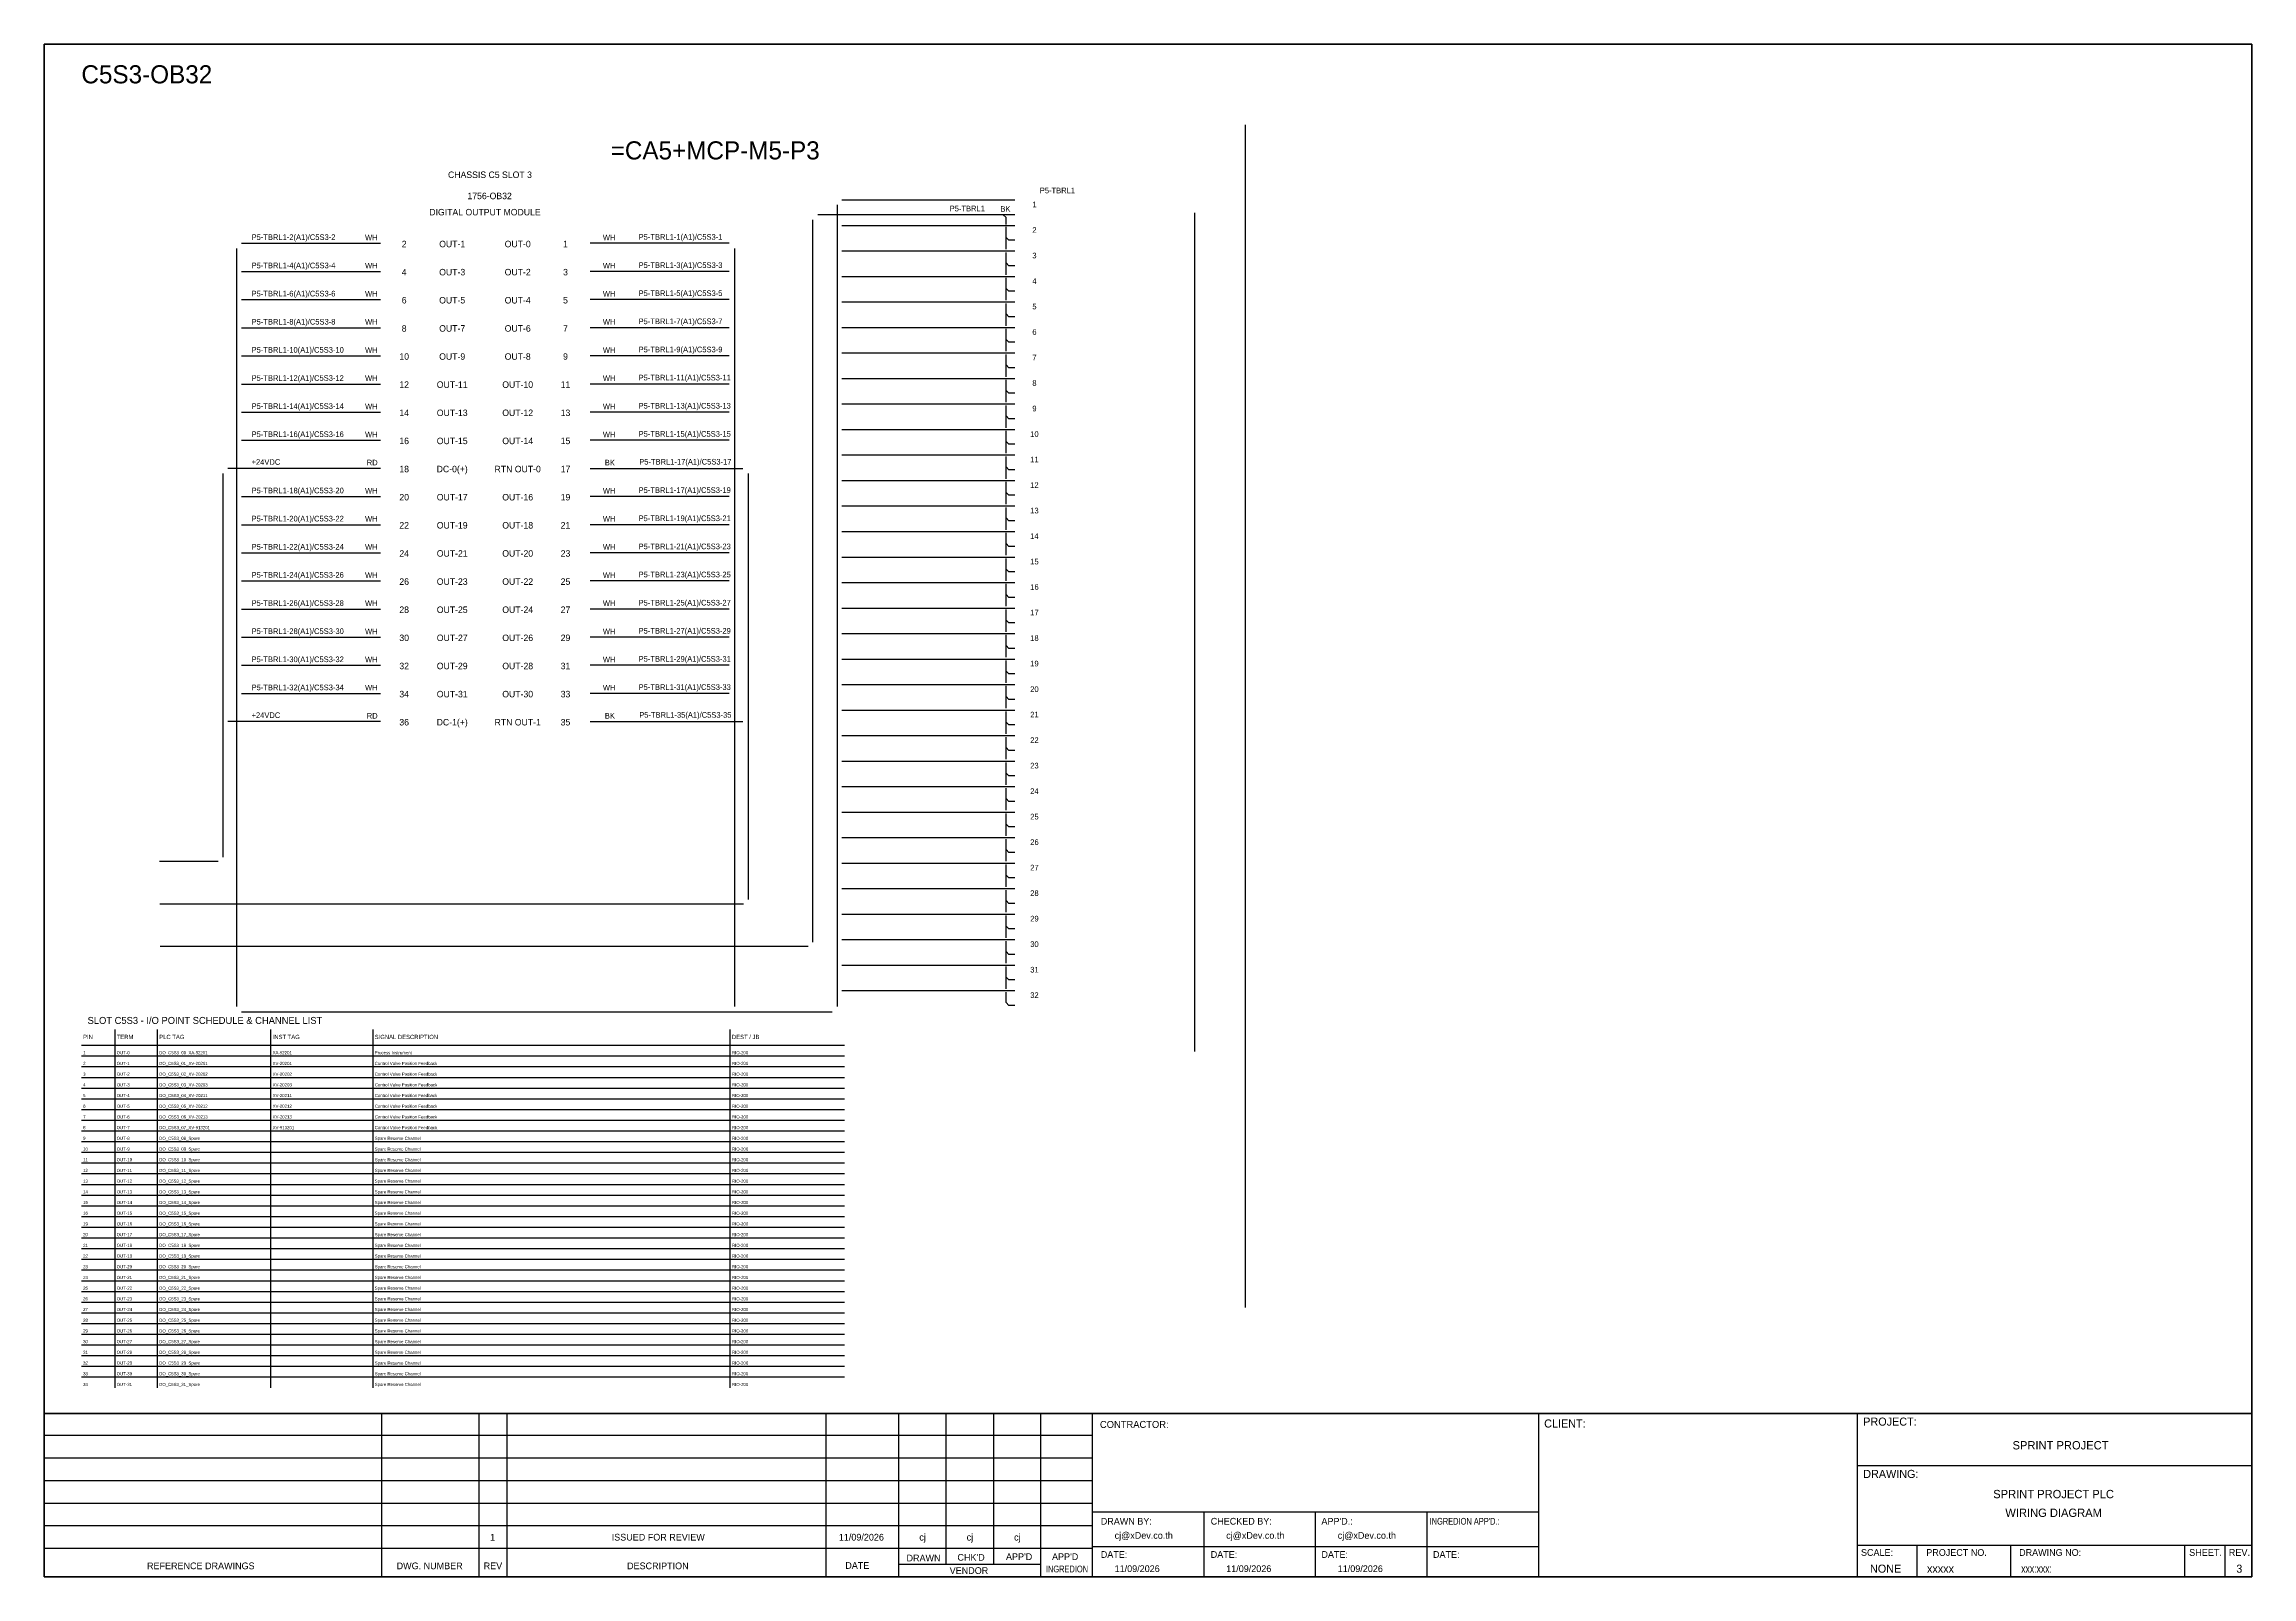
# Model space of a CAD drawing. Header units: metres. Extents: x 0 to 20667, y -39055 to 2704.
# Drawn here: x 0 to 3893, y -36051 to -33346 of the extents above; entities that cross this region are included whole.
import ezdxf
from ezdxf.enums import TextEntityAlignment as Align

# ---------------------------------------------------------------- set-up
doc = ezdxf.new("R2010")
doc.units = ezdxf.units.M

msp = doc.modelspace()

# ---------------------------------------------------------------- linework, layer by layer
for p, q in [((1691.3, -33647.4), (1696.3, -33652.4)), ((1696.3, -33664.8), (1696.3, -33652.4)), ((1696.3, -33708.1), (1696.3, -33668.8)), ((1701.3, -33692.4), (1696.3, -33687.4)), ((1696.3, -33753.1), (1696.3, -33713.8)), ((1711.7, -33692.4), (1701.3, -33692.4)), ((1701.3, -33737.4), (1696.3, -33732.4)), ((1711.7, -33737.4), (1701.3, -33737.4)), ((1696.3, -33798.1), (1696.3, -33758.8)), ((1701.3, -33782.4), (1696.3, -33777.4)), ((1711.7, -33782.4), (1701.3, -33782.4)), ((1696.3, -33843.1), (1696.3, -33803.8)), ((1701.3, -33827.4), (1696.3, -33822.4)), ((1711.7, -33827.4), (1701.3, -33827.4)), ((1696.3, -33888.1), (1696.3, -33848.8)), ((1701.3, -33872.4), (1696.3, -33867.4)), ((1696.3, -33933.1), (1696.3, -33893.8)), ((1711.7, -33872.4), (1701.3, -33872.4)), ((1701.3, -33917.4), (1696.3, -33912.4)), ((1696.3, -33978.1), (1696.3, -33938.8)), ((1711.7, -33917.4), (1701.3, -33917.4)), ((1701.3, -33962.4), (1696.3, -33957.4)), ((1696.3, -34023.1), (1696.3, -33983.8)), ((1711.7, -33962.4), (1701.3, -33962.4)), ((1701.3, -34007.4), (1696.3, -34002.4)), ((1711.7, -34007.4), (1701.3, -34007.4)), ((1696.3, -34068.1), (1696.3, -34028.8)), ((1701.3, -34052.4), (1696.3, -34047.4)), ((1711.7, -34052.4), (1701.3, -34052.4)), ((1696.3, -34113.1), (1696.3, -34073.8)), ((1701.3, -34097.4), (1696.3, -34092.4)), ((1711.7, -34097.4), (1701.3, -34097.4)), ((1696.3, -34158.1), (1696.3, -34118.8)), ((1701.3, -34142.4), (1696.3, -34137.4)), ((1711.7, -34142.4), (1701.3, -34142.4)), ((1696.3, -34203.1), (1696.3, -34163.8)), ((1701.3, -34187.4), (1696.3, -34182.4)), ((1696.3, -34248.1), (1696.3, -34208.8)), ((1711.7, -34187.4), (1701.3, -34187.4)), ((1701.3, -34232.4), (1696.3, -34227.4)), ((1696.3, -34293.1), (1696.3, -34253.8)), ((1711.7, -34232.4), (1701.3, -34232.4)), ((1701.3, -34277.4), (1696.3, -34272.4)), ((1696.3, -34338.1), (1696.3, -34298.8)), ((1711.7, -34277.4), (1701.3, -34277.4)), ((1701.3, -34322.4), (1696.3, -34317.4)), ((1711.7, -34322.4), (1701.3, -34322.4)), ((1696.3, -34383.1), (1696.3, -34343.8)), ((1701.3, -34367.4), (1696.3, -34362.4)), ((1711.7, -34367.4), (1701.3, -34367.4)), ((1696.3, -34428.1), (1696.3, -34388.8)), ((1701.3, -34412.4), (1696.3, -34407.4)), ((1711.7, -34412.4), (1701.3, -34412.4)), ((1696.3, -34473.1), (1696.3, -34433.8)), ((1701.3, -34457.4), (1696.3, -34452.4)), ((1696.3, -34518.1), (1696.3, -34478.8)), ((1711.7, -34457.4), (1701.3, -34457.4)), ((1701.3, -34502.4), (1696.3, -34497.4)), ((1696.3, -34563.1), (1696.3, -34523.8)), ((1711.7, -34502.4), (1701.3, -34502.4)), ((1701.3, -34547.4), (1696.3, -34542.4)), ((1696.3, -34608.1), (1696.3, -34568.8)), ((1711.7, -34547.4), (1701.3, -34547.4)), ((1701.3, -34592.4), (1696.3, -34587.4)), ((1711.7, -34592.4), (1701.3, -34592.4)), ((1696.3, -34653.1), (1696.3, -34613.8)), ((1701.3, -34637.4), (1696.3, -34632.4)), ((1711.7, -34637.4), (1701.3, -34637.4)), ((1696.3, -34698.1), (1696.3, -34658.8)), ((1701.3, -34682.4), (1696.3, -34677.4)), ((1711.7, -34682.4), (1701.3, -34682.4)), ((1696.3, -34743.1), (1696.3, -34703.8)), ((1701.3, -34727.4), (1696.3, -34722.4)), ((1711.7, -34727.4), (1701.3, -34727.4)), ((1696.3, -34788.1), (1696.3, -34748.8)), ((1701.3, -34772.4), (1696.3, -34767.4)), ((1696.3, -34833.1), (1696.3, -34793.8)), ((1711.7, -34772.4), (1701.3, -34772.4)), ((1701.3, -34817.4), (1696.3, -34812.4)), ((1696.3, -34878.1), (1696.3, -34838.8)), ((1711.7, -34817.4), (1701.3, -34817.4)), ((1701.3, -34862.4), (1696.3, -34857.4)), ((1696.3, -34923.1), (1696.3, -34883.8)), ((1711.7, -34862.4), (1701.3, -34862.4)), ((1701.3, -34907.4), (1696.3, -34902.4)), ((1711.7, -34907.4), (1701.3, -34907.4)), ((1696.3, -34968.1), (1696.3, -34928.8)), ((1701.3, -34952.4), (1696.3, -34947.4)), ((1711.7, -34952.4), (1701.3, -34952.4)), ((1696.3, -35013.1), (1696.3, -34973.8)), ((1701.3, -34997.4), (1696.3, -34992.4)), ((1711.7, -34997.4), (1701.3, -34997.4)), ((1696.3, -35037.4), (1696.3, -35018.8)), ((1701.3, -35042.4), (1696.3, -35037.4)), ((1711.7, -35042.4), (1701.3, -35042.4))]:
    msp.add_line(p, q)
at = {"color": 1, "ltscale": 25.4}
for p, q in [((314.9, -34104), (314.9, -34780.6)), ((593.4, -34094.9), (324, -34094.9))]:
    msp.add_line(p, q, dxfattribs=at)
at = {"color": 7}
for p, q in [((65.7, -35112.7), (1411.5, -35112.7)), ((125, -35716.8), (125, -35084.7)), ((200, -35716.8), (200, -35084.7)), ((400, -35716.8), (400, -35084.7)), ((580, -35716.8), (580, -35084.7)), ((1210, -35716.8), (1210, -35084.7))]:
    msp.add_line(p, q, dxfattribs=at)
at = {"color": 8}
for p, q in [((65.7, -35131.5), (1411.5, -35131.5)), ((65.7, -35150.4), (1411.5, -35150.4)), ((65.7, -35169.3), (1411.5, -35169.3)), ((65.7, -35188.2), (1411.5, -35188.2)), ((65.7, -35207.1), (1411.5, -35207.1)), ((65.7, -35225.9), (1411.5, -35225.9)), ((65.7, -35244.8), (1411.5, -35244.8)), ((65.7, -35263.7), (1411.5, -35263.7)), ((65.7, -35282.6), (1411.5, -35282.6)), ((65.7, -35301.5), (1411.5, -35301.5)), ((65.7, -35320.3), (1411.5, -35320.3)), ((65.7, -35339.2), (1411.5, -35339.2)), ((65.7, -35358.1), (1411.5, -35358.1)), ((65.7, -35377), (1411.5, -35377)), ((65.7, -35395.8), (1411.5, -35395.8)), ((65.7, -35414.7), (1411.5, -35414.7)), ((65.7, -35433.6), (1411.5, -35433.6)), ((65.7, -35452.5), (1411.5, -35452.5)), ((65.7, -35471.4), (1411.5, -35471.4)), ((65.7, -35490.2), (1411.5, -35490.2)), ((65.7, -35509.1), (1411.5, -35509.1)), ((65.7, -35528), (1411.5, -35528)), ((65.7, -35546.9), (1411.5, -35546.9)), ((65.7, -35565.7), (1411.5, -35565.7)), ((65.7, -35584.6), (1411.5, -35584.6)), ((65.7, -35603.5), (1411.5, -35603.5)), ((65.7, -35622.4), (1411.5, -35622.4)), ((65.7, -35641.3), (1411.5, -35641.3)), ((65.7, -35660.1), (1411.5, -35660.1)), ((65.7, -35679), (1411.5, -35679)), ((65.7, -35697.9), (1411.5, -35697.9))]:
    msp.add_line(p, q, dxfattribs=at)
at = {"color": 4}
for p, q in [((3302.3, -35994.5), (3302.3, -36050.6)), ((3467.6, -35994.5), (3467.6, -36050.6))]:
    msp.add_line(p, q, dxfattribs=at)
at = {"color": 4, "ltscale": 0.5}
for p, q in [((3774.7, -35994.5), (3774.7, -36050.6)), ((3774.7, -35994.5), (3774.7, -36050.6)), ((3845.9, -35994.5), (3845.9, -36050.6)), ((3845.9, -35994.5), (3845.9, -36050.6))]:
    msp.add_line(p, q, dxfattribs=at)
at = {"layer": 'GT_1', "color": 4}
for p, q in [((595.4, -36050.6), (595.4, -35762.4)), ((767.3, -36050.6), (767.3, -35762.4)), ((816.4, -36050.6), (816.4, -35762.4)), ((1379.1, -36050.6), (1379.1, -35762.4)), ((1507.4, -36050.6), (1507.4, -35762.4)), ((1591, -36028.8), (1591, -35762.4)), ((1674.5, -36028.7), (1674.5, -35762.4)), ((1757.8, -36050.6), (1757.8, -35762.4)), ((1848.8, -36050.6), (1848.8, -35762.4)), ((2635.8, -36050.6), (2635.8, -35762.4)), ((3198.1, -36050.6), (3198.1, -35762.4)), ((3198.1, -36050.6), (3198.1, -35762.4)), ((3198.1, -36050.6), (3198.1, -35762.4)), ((1848.8, -35801.3), (0, -35801.3)), ((1848.8, -35841.1), (0, -35841.1)), ((1848.8, -35881), (0, -35881)), ((1848.8, -35920.9), (0, -35920.9)), ((1848.8, -35960.8), (0, -35960.8)), ((2635.8, -35936.2), (1848.8, -35936.2)), ((2045.6, -36050.6), (2045.6, -35936.2)), ((2242.3, -36050.6), (2242.3, -35936.2)), ((2439.1, -36050.6), (2439.1, -35936.2)), ((1848.7, -36000.8), (0, -36000.8)), ((2635.8, -35997.7), (1848.8, -35997.7)), ((3198.1, -35994.5), (3893.3, -35994.5)), ((1757.8, -36028.8), (1507.4, -36028.8))]:
    msp.add_line(p, q, dxfattribs=at)
at = {"layer": 'HELPPOINT', "color": 4, "lineweight": 35}
for p, q in [((0, -36050.6), (0, -33346.4)), ((0, -33346.4), (3893.3, -33346.4)), ((0, -36050.6), (0, -33346.4)), ((0, -33346.4), (3893.3, -33346.4)), ((3893.3, -33346.4), (3893.3, -36050.6)), ((3893.3, -33346.4), (3893.3, -36050.6)), ((3893.3, -36050.6), (0, -36050.6)), ((3893.3, -36050.6), (0, -36050.6))]:
    msp.add_line(p, q, dxfattribs=at)
at = {"layer": 'HELPPOINT', "color": 4}
for p, q in [((3198.1, -35854), (3893.3, -35854)), ((3198.1, -35854), (3893.3, -35854)), ((3198.1, -35994.5), (3893.3, -35994.5))]:
    msp.add_line(p, q, dxfattribs=at)
at = {"layer": 'IE-WIRE', "color": 4, "ltscale": 25.4}
for p, q in [((1398.6, -33629.8), (1398.6, -35044.3)), ((1711.7, -33621.8), (1406.6, -33621.8)), ((1711.7, -33666.8), (1406.6, -33666.8)), ((2028.8, -33643.8), (2028.8, -35123.4)), ((339, -33707), (339, -35044.3)), ((348.1, -33697.8), (593.4, -33697.8)), ((1208.1, -33697.8), (962.9, -33697.8)), ((1217.3, -33707), (1217.3, -35044.3)), ((1711.7, -33711.8), (1406.6, -33711.8)), ((348.1, -33747.5), (593.4, -33747.5)), ((1208.1, -33747.5), (962.9, -33747.5)), ((1711.7, -33756.8), (1406.6, -33756.8)), ((348.1, -33797.1), (593.4, -33797.1)), ((1208.1, -33797.1), (962.9, -33797.1)), ((1711.7, -33801.8), (1406.6, -33801.8)), ((348.1, -33846.7), (593.4, -33846.7)), ((1208.1, -33846.7), (962.9, -33846.7)), ((1711.7, -33846.8), (1406.6, -33846.8)), ((348.1, -33896.4), (593.4, -33896.4)), ((1208.1, -33896.4), (962.9, -33896.4)), ((1711.7, -33891.8), (1406.6, -33891.8)), ((348.1, -33946), (593.4, -33946)), ((1208.1, -33946), (962.9, -33946)), ((1711.7, -33936.8), (1406.6, -33936.8)), ((1711.7, -33981.8), (1406.6, -33981.8)), ((348.1, -33995.6), (593.4, -33995.6)), ((1208.1, -33995.6), (962.9, -33995.6)), ((1711.7, -34026.8), (1406.6, -34026.8)), ((348.1, -34045.3), (593.4, -34045.3)), ((1208.1, -34045.3), (962.9, -34045.3)), ((1711.7, -34071.8), (1406.6, -34071.8)), ((1711.7, -34116.8), (1406.6, -34116.8)), ((348.1, -34144.5), (593.4, -34144.5)), ((1208.1, -34144.5), (962.9, -34144.5)), ((1711.7, -34161.8), (1406.6, -34161.8)), ((348.1, -34194.2), (593.4, -34194.2)), ((1208.1, -34194.2), (962.9, -34194.2)), ((1711.7, -34206.8), (1406.6, -34206.8)), ((348.1, -34243.8), (593.4, -34243.8)), ((1208.1, -34243.8), (962.9, -34243.8)), ((1711.7, -34251.8), (1406.6, -34251.8)), ((348.1, -34293.4), (593.4, -34293.4)), ((1208.1, -34293.4), (962.9, -34293.4)), ((1711.7, -34296.8), (1406.6, -34296.8)), ((348.1, -34343), (593.4, -34343)), ((1208.1, -34343), (962.9, -34343)), ((1711.7, -34341.8), (1406.6, -34341.8)), ((348.1, -34392.7), (593.4, -34392.7)), ((1208.1, -34392.7), (962.9, -34392.7)), ((1711.7, -34386.8), (1406.6, -34386.8)), ((348.1, -34442.3), (593.4, -34442.3)), ((1208.1, -34442.3), (962.9, -34442.3)), ((1711.7, -34431.8), (1406.6, -34431.8)), ((348.1, -34491.9), (593.4, -34491.9)), ((1208.1, -34491.9), (962.9, -34491.9)), ((1711.7, -34476.8), (1406.6, -34476.8)), ((1711.7, -34521.8), (1406.6, -34521.8)), ((1711.7, -34566.8), (1406.6, -34566.8)), ((1711.7, -34611.8), (1406.6, -34611.8)), ((1711.7, -34656.8), (1406.6, -34656.8)), ((1711.7, -34701.8), (1406.6, -34701.8)), ((1711.7, -34746.8), (1406.6, -34746.8)), ((1711.7, -34791.8), (1406.6, -34791.8)), ((1711.7, -34836.8), (1406.6, -34836.8)), ((1711.7, -34881.8), (1406.6, -34881.8)), ((1711.7, -34926.8), (1406.6, -34926.8)), ((1711.7, -34971.8), (1406.6, -34971.8)), ((1711.7, -35016.8), (1406.6, -35016.8))]:
    msp.add_line(p, q, dxfattribs=at)
at = {"layer": 'IE-WIRE', "color": 7, "ltscale": 25.4}
for p, q in [((1355.1, -33656.5), (1355.1, -34930.7)), ((962.9, -34094.9), (1232.3, -34094.9)), ((1241.4, -34104), (1241.4, -34855.6)), ((962.9, -34541.6), (1232.3, -34541.6)), ((1233.4, -34863.6), (204.1, -34863.6)), ((1347.1, -34938.7), (204.8, -34938.7))]:
    msp.add_line(p, q, dxfattribs=at)
at = {"layer": 'IE-WIRE', "ltscale": 25.4}
msp.add_line((1711.7, -33647.4), (1364.3, -33647.4), dxfattribs=at)
at = {"layer": 'IE-WIRE', "color": 1, "ltscale": 25.4}
for p, q in [((593.4, -34541.6), (324, -34541.6)), ((306.9, -34788.6), (203.4, -34788.6))]:
    msp.add_line(p, q, dxfattribs=at)
at = {"layer": 'IE-WIRE', "color": 4}
msp.add_line((348.1, -35053.4), (1389.4, -35053.4), dxfattribs=at)
at = {"layer": 'MEMBER', "color": 4, "lineweight": 35}
msp.add_line((0, -35762.4), (3893.3, -35762.4), dxfattribs=at)
msp.add_line((0, -35762.4), (3893.3, -35762.4), dxfattribs=at)
at = {"layer": 'MEMBER', "color": 4}
for p, q in [((3198.1, -35854), (3893.3, -35854)), ((3198.1, -35854), (3893.3, -35854)), ((3198.1, -35994.5), (3893.3, -35994.5)), ((3198.1, -35994.5), (3893.3, -35994.5))]:
    msp.add_line(p, q, dxfattribs=at)
at = {"layer": 'x01001-FrameArea'}
msp.add_line((2118.2, -33489), (2118.2, -35575.5), dxfattribs=at)

# ---------------------------------------------------------------- texts
at = {"color": 2}
msp.add_text('C5S3-OB32', height=32, dxfattribs=at).set_placement((65.7, -33415.6))
for s, height, p in [('=CA5+MCP-M5-P3', 32, (1183.4, -33533.8)), ('CHASSIS C5 SLOT 3', 11.441, (786.2, -33576.8)), ('DIGITAL OUTPUT MODULE', 11.441, (777.4, -33642.8)), ('1756-OB32', 11.44, (785.6, -33614.2)), ('2', 11.4, (634.9, -33699)), ('OUT-1', 11.44, (719.6, -33699)), ('OUT-0', 11.44, (835.1, -33699)), ('1', 11.4, (919.4, -33699)), ('4', 11.4, (634.9, -33748.6)), ('OUT-3', 11.44, (719.6, -33748.6)), ('OUT-2', 11.44, (835.1, -33748.6)), ('3', 11.4, (919.4, -33748.6)), ('6', 11.4, (634.9, -33798.2)), ('OUT-5', 11.44, (719.6, -33798.2)), ('OUT-4', 11.44, (835.1, -33798.2)), ('5', 11.4, (919.4, -33798.2)), ('8', 11.4, (634.9, -33847.9)), ('OUT-7', 11.44, (719.6, -33847.9)), ('OUT-6', 11.44, (835.1, -33847.9)), ('7', 11.4, (919.4, -33847.9)), ('10', 11.44, (634.9, -33897.5)), ('OUT-9', 11.44, (719.6, -33897.5)), ('OUT-8', 11.44, (835.1, -33897.5)), ('9', 11.4, (919.4, -33897.5)), ('12', 11.44, (634.9, -33947.1)), ('OUT-11', 11.44, (719.6, -33947.1)), ('OUT-10', 11.44, (835.1, -33947.1)), ('11', 11.44, (919.4, -33947.1)), ('14', 11.44, (634.9, -33996.8)), ('OUT-13', 11.44, (719.6, -33996.8)), ('OUT-12', 11.44, (835.1, -33996.8)), ('13', 11.44, (919.4, -33996.8)), ('16', 11.44, (634.9, -34046.4)), ('OUT-15', 11.44, (719.6, -34046.4)), ('OUT-14', 11.44, (835.1, -34046.4)), ('15', 11.44, (919.4, -34046.4)), ('18', 11.44, (634.9, -34096)), ('DC-0(+)', 11.44, (719.6, -34096)), ('RTN OUT-0', 11.44, (835.1, -34096)), ('17', 11.44, (919.4, -34096)), ('20', 11.44, (634.9, -34145.7)), ('OUT-17', 11.44, (719.6, -34145.7)), ('OUT-16', 11.44, (835.1, -34145.7)), ('19', 11.44, (919.4, -34145.7)), ('22', 11.44, (634.9, -34195.3)), ('OUT-19', 11.44, (719.6, -34195.3)), ('OUT-18', 11.44, (835.1, -34195.3)), ('21', 11.44, (919.4, -34195.3)), ('24', 11.44, (634.9, -34244.9)), ('OUT-21', 11.44, (719.6, -34244.9)), ('OUT-20', 11.44, (835.1, -34244.9)), ('23', 11.44, (919.4, -34244.9)), ('26', 11.44, (634.9, -34294.6)), ('OUT-23', 11.44, (719.6, -34294.6)), ('OUT-22', 11.44, (835.1, -34294.6)), ('25', 11.44, (919.4, -34294.6)), ('28', 11.44, (634.9, -34344.2)), ('OUT-25', 11.44, (719.6, -34344.2)), ('OUT-24', 11.44, (835.1, -34344.2)), ('27', 11.44, (919.4, -34344.2)), ('30', 11.44, (634.9, -34393.8)), ('OUT-27', 11.44, (719.6, -34393.8)), ('OUT-26', 11.44, (835.1, -34393.8)), ('29', 11.44, (919.4, -34393.8)), ('32', 11.44, (634.9, -34443.5)), ('OUT-29', 11.44, (719.6, -34443.5)), ('OUT-28', 11.44, (835.1, -34443.5)), ('31', 11.44, (919.4, -34443.5)), ('34', 11.44, (634.9, -34493.1)), ('OUT-31', 11.44, (719.6, -34493.1)), ('OUT-30', 11.44, (835.1, -34493.1)), ('33', 11.44, (919.4, -34493.1)), ('36', 11.44, (634.9, -34542.7)), ('DC-1(+)', 11.44, (719.6, -34542.7)), ('RTN OUT-1', 11.44, (835.1, -34542.7)), ('35', 11.44, (919.4, -34542.7))]:
    msp.add_text(s, height=height, dxfattribs=at).set_placement(p, align=Align.MIDDLE_CENTER)
for s, p in [('P5-TBRL1', (1659, -33641.4)), ('BK', (1704.1, -33642.1))]:
    msp.add_text(s, height=9.95).set_placement(p, align=Align.RIGHT)
at = {"color": 4}
for s, p in [('1', (1746.4, -33629.3)), ('P5-TBRL1', (1786.9, -33604.5)), ('2', (1746.4, -33674.3)), ('3', (1746.4, -33719.3)), ('4', (1746.4, -33764.3)), ('5', (1746.4, -33809.3)), ('6', (1746.4, -33854.3)), ('7', (1746.4, -33899.3)), ('8', (1746.4, -33944.3)), ('9', (1746.4, -33989.3)), ('10', (1746.4, -34034.3)), ('11', (1746.4, -34079.3)), ('12', (1746.4, -34124.3)), ('13', (1746.4, -34169.3)), ('14', (1746.4, -34214.3)), ('15', (1746.4, -34259.3)), ('16', (1746.4, -34304.3)), ('17', (1746.4, -34349.3)), ('18', (1746.4, -34394.3)), ('19', (1746.4, -34439.3)), ('20', (1746.4, -34484.3)), ('21', (1746.4, -34529.3)), ('22', (1746.4, -34574.3)), ('23', (1746.4, -34619.3)), ('24', (1746.4, -34664.3)), ('25', (1746.4, -34709.3)), ('26', (1746.4, -34754.3)), ('27', (1746.4, -34799.3)), ('28', (1746.4, -34844.3)), ('29', (1746.4, -34889.3)), ('30', (1746.4, -34934.3)), ('31', (1746.4, -34979.3)), ('32', (1746.4, -35024.3))]:
    msp.add_text(s, height=9.95, dxfattribs=at).set_placement(p, align=Align.MIDDLE_CENTER)
for s, height, p in [('P5-TBRL1-2(A1)/C5S3-2', 9.949, (365.8, -33691.9)), ('WH', 9.95, (565.9, -33692.6)), ('WH', 9.95, (985.3, -33692.6)), ('P5-TBRL1-1(A1)/C5S3-1', 9.949, (1048.3, -33691.5)), ('P5-TBRL1-4(A1)/C5S3-4', 9.949, (365.8, -33741.8)), ('WH', 9.95, (565.9, -33742.2)), ('WH', 9.95, (985.3, -33742.2)), ('P5-TBRL1-3(A1)/C5S3-3', 9.949, (1048.3, -33741.2)), ('P5-TBRL1-6(A1)/C5S3-6', 9.949, (365.8, -33791.5)), ('WH', 9.95, (565.9, -33791.8)), ('WH', 9.95, (985.3, -33791.8)), ('P5-TBRL1-5(A1)/C5S3-5', 9.949, (1048.3, -33790.8)), ('P5-TBRL1-8(A1)/C5S3-8', 9.949, (365.8, -33841.1)), ('WH', 9.95, (565.9, -33841.5)), ('WH', 9.95, (985.3, -33841.5)), ('P5-TBRL1-7(A1)/C5S3-7', 9.949, (1048.3, -33840.4)), ('P5-TBRL1-10(A1)/C5S3-10', 9.949, (365.8, -33890.7)), ('WH', 9.95, (565.9, -33891.1)), ('WH', 9.95, (985.3, -33891.1)), ('P5-TBRL1-9(A1)/C5S3-9', 9.949, (1048.3, -33890.1)), ('P5-TBRL1-12(A1)/C5S3-12', 9.949, (365.8, -33940.4)), ('WH', 9.95, (565.9, -33940.7)), ('WH', 9.95, (985.3, -33940.7)), ('P5-TBRL1-11(A1)/C5S3-11', 9.949, (1048.3, -33939.7)), ('P5-TBRL1-14(A1)/C5S3-14', 9.949, (365.8, -33990)), ('WH', 9.95, (565.9, -33990.4)), ('WH', 9.95, (985.3, -33990.4)), ('P5-TBRL1-13(A1)/C5S3-13', 9.949, (1048.3, -33989.3)), ('P5-TBRL1-16(A1)/C5S3-16', 9.949, (365.8, -34039.6)), ('WH', 9.95, (565.9, -34040)), ('WH', 9.95, (985.3, -34040)), ('P5-TBRL1-15(A1)/C5S3-15', 9.949, (1048.3, -34039)), ('P5-TBRL1-18(A1)/C5S3-20', 9.949, (365.8, -34138.9)), ('WH', 9.95, (565.9, -34139.3)), ('WH', 9.95, (985.3, -34139.3)), ('P5-TBRL1-17(A1)/C5S3-19', 9.949, (1048.3, -34138.2)), ('P5-TBRL1-20(A1)/C5S3-22', 9.949, (365.8, -34188.5)), ('WH', 9.95, (565.9, -34188.9)), ('WH', 9.95, (985.3, -34188.9)), ('P5-TBRL1-19(A1)/C5S3-21', 9.949, (1048.3, -34187.9)), ('P5-TBRL1-22(A1)/C5S3-24', 9.949, (365.8, -34238.2)), ('WH', 9.95, (565.9, -34238.5)), ('WH', 9.95, (985.3, -34238.5)), ('P5-TBRL1-21(A1)/C5S3-23', 9.949, (1048.3, -34237.5)), ('P5-TBRL1-24(A1)/C5S3-26', 9.949, (365.8, -34287.8)), ('WH', 9.95, (565.9, -34288.2)), ('WH', 9.95, (985.3, -34288.2)), ('P5-TBRL1-23(A1)/C5S3-25', 9.949, (1048.3, -34287.1)), ('P5-TBRL1-26(A1)/C5S3-28', 9.949, (365.8, -34337.4)), ('WH', 9.95, (565.9, -34337.8)), ('WH', 9.95, (985.3, -34337.8)), ('P5-TBRL1-25(A1)/C5S3-27', 9.949, (1048.3, -34336.8)), ('P5-TBRL1-28(A1)/C5S3-30', 9.949, (365.8, -34387.1)), ('WH', 9.95, (565.9, -34387.4)), ('WH', 9.95, (985.3, -34387.4)), ('P5-TBRL1-27(A1)/C5S3-29', 9.949, (1048.3, -34386.4)), ('P5-TBRL1-30(A1)/C5S3-32', 9.949, (365.8, -34436.7)), ('WH', 9.95, (565.9, -34437.1)), ('WH', 9.95, (985.3, -34437.1)), ('P5-TBRL1-29(A1)/C5S3-31', 9.949, (1048.3, -34436)), ('P5-TBRL1-32(A1)/C5S3-34', 9.949, (365.8, -34486.3)), ('WH', 9.95, (565.9, -34486.7)), ('WH', 9.95, (985.3, -34486.7)), ('P5-TBRL1-31(A1)/C5S3-33', 9.949, (1048.3, -34485.7))]:
    msp.add_text(s, height=height, dxfattribs=at).set_placement(p)
at = {"color": 1}
for s, p in [('+24VDC', (365.8, -34088.6)), ('RD', (568.9, -34089.6)), ('+24VDC', (365.8, -34535.3)), ('RD', (568.9, -34536.3))]:
    msp.add_text(s, height=9.95, dxfattribs=at).set_placement(p)
at = {"color": 7}
for s, height, p in [('BK', 9.95, (988.8, -34089.6)), ('P5-TBRL1-17(A1)/C5S3-17', 9.949, (1049.4, -34088.1)), ('BK', 9.95, (988.8, -34536.3)), ('P5-TBRL1-35(A1)/C5S3-35', 9.949, (1049.4, -34534.8)), ('2', 5.5, (68.7, -35147.4)), ('1', 5.5, (68.7, -35128.5)), ('OUT-0', 5.5, (128, -35128.5)), ('OUT-1', 5.5, (128, -35147.4)), ('DO_C5S3_00_XA-92201', 5.5, (203, -35128.5)), ('DO_C5S3_01_XV-20201', 5.5, (203, -35147.4)), ('XA-92201', 5.5, (403, -35128.5)), ('XV-20201', 5.5, (403, -35147.4)), ('Control Valve Position Feedback', 5.5, (583, -35147.4)), ('Process Instrument', 5.5, (583, -35128.5)), ('RIO-200', 5.5, (1213, -35128.5)), ('RIO-200', 5.5, (1213, -35147.4)), ('4', 5.5, (68.7, -35185.2)), ('3', 5.5, (68.7, -35166.3)), ('OUT-2', 5.5, (128, -35166.3)), ('OUT-3', 5.5, (128, -35185.2)), ('DO_C5S3_02_XV-20202', 5.5, (203, -35166.3)), ('DO_C5S3_03_XV-20203', 5.5, (203, -35185.2)), ('XV-20202', 5.5, (403, -35166.3)), ('XV-20203', 5.5, (403, -35185.2)), ('Control Valve Position Feedback', 5.5, (583, -35166.3)), ('Control Valve Position Feedback', 5.5, (583, -35185.2)), ('RIO-200', 5.5, (1213, -35166.3)), ('RIO-200', 5.5, (1213, -35185.2)), ('5', 5.5, (68.7, -35204.1)), ('6', 5.5, (68.7, -35222.9)), ('OUT-4', 5.5, (128, -35204.1)), ('OUT-5', 5.5, (128, -35222.9)), ('DO_C5S3_04_XV-20211', 5.5, (203, -35204.1)), ('DO_C5S3_05_XV-20212', 5.5, (203, -35222.9)), ('XV-20211', 5.5, (403, -35204.1)), ('XV-20212', 5.5, (403, -35222.9)), ('Control Valve Position Feedback', 5.5, (583, -35204.1)), ('Control Valve Position Feedback', 5.5, (583, -35222.9)), ('RIO-200', 5.5, (1213, -35204.1)), ('RIO-200', 5.5, (1213, -35222.9)), ('8', 5.5, (68.7, -35260.7)), ('7', 5.5, (68.7, -35241.8)), ('OUT-6', 5.5, (128, -35241.8)), ('OUT-7', 5.5, (128, -35260.7)), ('DO_C5S3_06_XV-20213', 5.5, (203, -35241.8)), ('DO_C5S3_07_XV-913201', 5.5, (203, -35260.7)), ('XV-20213', 5.5, (403, -35241.8)), ('XV-913201', 5.5, (403, -35260.7)), ('Control Valve Position Feedback', 5.5, (583, -35241.8)), ('Control Valve Position Feedback', 5.5, (583, -35260.7)), ('RIO-200', 5.5, (1213, -35241.8)), ('RIO-200', 5.5, (1213, -35260.7)), ('9', 5.5, (68.7, -35279.6)), ('10', 5.5, (68.7, -35298.5)), ('11', 5.5, (68.7, -35317.3)), ('OUT-8', 5.5, (128, -35279.6)), ('OUT-9', 5.5, (128, -35298.5)), ('OUT-10', 5.5, (128, -35317.3)), ('DO_C5S3_08_Spare', 5.5, (203, -35279.6)), ('DO_C5S3_09_Spare', 5.5, (203, -35298.5)), ('DO_C5S3_10_Spare', 5.5, (203, -35317.3)), ('Spare Reserve Channel', 5.5, (583, -35279.6)), ('Spare Reserve Channel', 5.5, (583, -35298.5)), ('Spare Reserve Channel', 5.5, (583, -35317.3)), ('RIO-200', 5.5, (1213, -35279.6)), ('RIO-200', 5.5, (1213, -35298.5)), ('RIO-200', 5.5, (1213, -35317.3)), ('12', 5.5, (68.7, -35336.2)), ('13', 5.5, (68.7, -35355.1)), ('OUT-11', 5.5, (128, -35336.2)), ('OUT-12', 5.5, (128, -35355.1)), ('DO_C5S3_11_Spare', 5.5, (203, -35336.2)), ('DO_C5S3_12_Spare', 5.5, (203, -35355.1)), ('Spare Reserve Channel', 5.5, (583, -35336.2)), ('Spare Reserve Channel', 5.5, (583, -35355.1)), ('RIO-200', 5.5, (1213, -35336.2)), ('RIO-200', 5.5, (1213, -35355.1)), ('14', 5.5, (68.7, -35374)), ('15', 5.5, (68.7, -35392.8)), ('OUT-13', 5.5, (128, -35374)), ('OUT-14', 5.5, (128, -35392.8)), ('DO_C5S3_13_Spare', 5.5, (203, -35374)), ('DO_C5S3_14_Spare', 5.5, (203, -35392.8)), ('Spare Reserve Channel', 5.5, (583, -35374)), ('Spare Reserve Channel', 5.5, (583, -35392.8)), ('RIO-200', 5.5, (1213, -35374)), ('RIO-200', 5.5, (1213, -35392.8)), ('16', 5.5, (68.7, -35411.7)), ('19', 5.5, (68.7, -35430.6)), ('OUT-15', 5.5, (128, -35411.7)), ('OUT-16', 5.5, (128, -35430.6)), ('DO_C5S3_15_Spare', 5.5, (203, -35411.7)), ('DO_C5S3_16_Spare', 5.5, (203, -35430.6)), ('Spare Reserve Channel', 5.5, (583, -35411.7)), ('Spare Reserve Channel', 5.5, (583, -35430.6)), ('RIO-200', 5.5, (1213, -35411.7)), ('RIO-200', 5.5, (1213, -35430.6)), ('20', 5.5, (68.7, -35449.5)), ('21', 5.5, (68.7, -35468.4)), ('OUT-17', 5.5, (128, -35449.5)), ('OUT-18', 5.5, (128, -35468.4)), ('DO_C5S3_17_Spare', 5.5, (203, -35449.5)), ('DO_C5S3_18_Spare', 5.5, (203, -35468.4)), ('Spare Reserve Channel', 5.5, (583, -35449.5)), ('Spare Reserve Channel', 5.5, (583, -35468.4)), ('RIO-200', 5.5, (1213, -35449.5)), ('RIO-200', 5.5, (1213, -35468.4)), ('22', 5.5, (68.7, -35487.2)), ('23', 5.5, (68.7, -35506.1)), ('OUT-19', 5.5, (128, -35487.2)), ('OUT-20', 5.5, (128, -35506.1)), ('DO_C5S3_19_Spare', 5.5, (203, -35487.2)), ('DO_C5S3_20_Spare', 5.5, (203, -35506.1)), ('Spare Reserve Channel', 5.5, (583, -35487.2)), ('Spare Reserve Channel', 5.5, (583, -35506.1)), ('RIO-200', 5.5, (1213, -35487.2)), ('RIO-200', 5.5, (1213, -35506.1)), ('24', 5.5, (68.7, -35525)), ('25', 5.5, (68.7, -35543.9)), ('OUT-21', 5.5, (128, -35525)), ('OUT-22', 5.5, (128, -35543.9)), ('DO_C5S3_21_Spare', 5.5, (203, -35525)), ('DO_C5S3_22_Spare', 5.5, (203, -35543.9)), ('Spare Reserve Channel', 5.5, (583, -35525)), ('Spare Reserve Channel', 5.5, (583, -35543.9)), ('RIO-200', 5.5, (1213, -35525)), ('RIO-200', 5.5, (1213, -35543.9)), ('26', 5.5, (68.7, -35562.7)), ('27', 5.5, (68.7, -35581.6)), ('OUT-23', 5.5, (128, -35562.7)), ('OUT-24', 5.5, (128, -35581.6)), ('DO_C5S3_23_Spare', 5.5, (203, -35562.7)), ('DO_C5S3_24_Spare', 5.5, (203, -35581.6)), ('Spare Reserve Channel', 5.5, (583, -35562.7)), ('Spare Reserve Channel', 5.5, (583, -35581.6)), ('RIO-200', 5.5, (1213, -35562.7)), ('RIO-200', 5.5, (1213, -35581.6)), ('28', 5.5, (68.7, -35600.5)), ('29', 5.5, (68.7, -35619.4)), ('OUT-25', 5.5, (128, -35600.5)), ('OUT-26', 5.5, (128, -35619.4)), ('DO_C5S3_25_Spare', 5.5, (203, -35600.5)), ('DO_C5S3_26_Spare', 5.5, (203, -35619.4)), ('Spare Reserve Channel', 5.5, (583, -35600.5)), ('Spare Reserve Channel', 5.5, (583, -35619.4)), ('RIO-200', 5.5, (1213, -35600.5)), ('RIO-200', 5.5, (1213, -35619.4)), ('30', 5.5, (68.7, -35638.3)), ('31', 5.5, (68.7, -35657.1)), ('OUT-27', 5.5, (128, -35638.3)), ('OUT-28', 5.5, (128, -35657.1)), ('DO_C5S3_27_Spare', 5.5, (203, -35638.3)), ('DO_C5S3_28_Spare', 5.5, (203, -35657.1)), ('Spare Reserve Channel', 5.5, (583, -35638.3)), ('Spare Reserve Channel', 5.5, (583, -35657.1)), ('RIO-200', 5.5, (1213, -35638.3)), ('RIO-200', 5.5, (1213, -35657.1)), ('32', 5.5, (68.7, -35676)), ('33', 5.5, (68.7, -35694.9)), ('OUT-29', 5.5, (128, -35676)), ('OUT-30', 5.5, (128, -35694.9)), ('DO_C5S3_29_Spare', 5.5, (203, -35676)), ('DO_C5S3_30_Spare', 5.5, (203, -35694.9)), ('Spare Reserve Channel', 5.5, (583, -35676)), ('Spare Reserve Channel', 5.5, (583, -35694.9)), ('RIO-200', 5.5, (1213, -35676)), ('RIO-200', 5.5, (1213, -35694.9)), ('34', 5.5, (68.7, -35713.8)), ('OUT-31', 5.5, (128, -35713.8)), ('DO_C5S3_31_Spare', 5.5, (203, -35713.8)), ('Spare Reserve Channel', 5.5, (583, -35713.8)), ('RIO-200', 5.5, (1213, -35713.8))]:
    msp.add_text(s, height=height, dxfattribs=at).set_placement(p)
at = {"color": 3}
for s, p in [('PIN', (68.7, -35101.7)), ('TERM', (128, -35101.7)), ('PLC TAG', (203, -35101.7)), ('INST TAG', (403, -35101.7)), ('SIGNAL DESCRIPTION', (583, -35101.7)), ('DEST / JB', (1213, -35101.7))]:
    msp.add_text(s, height=7.5, dxfattribs=at).set_placement(p)
at = {"color": 4, "ltscale": 100}
for s, p in [('SPRINT PROJECT', (3555.9, -35818.4)), ('SPRINT PROJECT PLC', (3543.7, -35904.5)), ('WIRING DIAGRAM', (3543.7, -35937.5))]:
    msp.add_text(s, height=14.693, dxfattribs=at).set_placement(p, align=Align.MIDDLE_CENTER)
at = {"layer": 'GT_1', "color": 4}
for s, p in [('CLIENT:', (2645.3, -35787.1)), ('PROJECT:', (3208, -35783.8)), ('DRAWING:', (3208, -35876.1))]:
    msp.add_text(s, height=14.25, dxfattribs=at).set_placement(p)
at = {"layer": 'MEMBER', "color": 4, "ltscale": 0.8}
for s, height, p in [('SLOT C5S3 - I/O POINT SCHEDULE & CHANNEL LIST', 12.35, (76.6, -35075)), ('CONTRACTOR:', 12.35, (1861.9, -35787.8)), ('DRAWN BY:', 11.88, (1863.4, -35958.4)), ('cj@xDev.co.th', 11.875, (1887.8, -35983.4)), ('CHECKED BY:', 11.875, (2057.3, -35958.4)), ('cj@xDev.co.th', 11.875, (2084.6, -35983.4)), ("APP'D.:", 11.88, (2252.5, -35958.4)), ('cj@xDev.co.th', 11.875, (2281.3, -35983.4)), ('DRAWN', 11.88, (1520.8, -36023.3)), ("CHK'D", 11.88, (1610.6, -36022.1)), ("APP'D", 11.88, (1696.2, -36020.9)), ("APP'D", 11.88, (1777.4, -36020.9)), ('DATE:', 11.88, (1863.4, -36017)), ('DATE:', 11.88, (2057.3, -36017)), ('DATE:', 11.88, (2252.5, -36017)), ('DATE:', 11.88, (2449.3, -36017)), ('SCALE:', 11.88, (3204, -36013.5)), ('PROJECT NO.', 11.875, (3319.2, -36013.5)), ('DRAWING NO:', 11.875, (3482.9, -36013.5)), ('SHEET.', 12, (3782.7, -36013.5)), ('REV.', 12, (3852.6, -36013.5)), ('REFERENCE DRAWINGS', 11.875, (181.4, -36037.1)), ('DWG. NUMBER', 11.875, (621.6, -36037.1)), ('REV', 11.88, (775.1, -36037.1)), ('DESCRIPTION', 11.875, (1028, -36037.1)), ('DATE', 11.88, (1412.8, -36036.4)), ('VENDOR', 11.88, (1596.9, -36045.4)), ('11/09/2026', 11.88, (1887.8, -36042.1)), ('11/09/2026', 11.88, (2084.6, -36042.1)), ('11/09/2026', 11.88, (2281.3, -36042.1)), ('NONE', 14.23, (3220, -36043.2)), ('xxxxx', 14.23, (3320.4, -36043.2))]:
    msp.add_text(s, height=height, dxfattribs=at).set_placement(p)
for s, height, p in [('11/09/2026', 11.88, (1441.2, -35980.6)), ('cj', 11.88, (1549.1, -35980.6)), ('cj', 11.88, (1632.6, -35980.6)), ('cj', 11.88, (1716.2, -35980.6)), ('1', 11.9, (790.9, -35980.6)), ('ISSUED FOR REVIEW', 11.875, (1083, -35980.6))]:
    msp.add_text(s, height=height, dxfattribs=at).set_placement(p, align=Align.MIDDLE_CENTER)
at = {"layer": 'MEMBER', "color": 4, "ltscale": 0.8, "width": 0.8}
for s, height, p in [("INGREDION APP'D.:", 11.875, (2443.3, -35958.4)), ('INGREDION', 11.88, (1766.6, -36042.6)), ('xxx:xxx:', 14.23, (3486.6, -36043.2))]:
    msp.add_text(s, height=height, dxfattribs=at).set_placement(p)
at = {"layer": 'MEMBER', "color": 4, "ltscale": 0.8}
msp.add_text('3', height=14.2, dxfattribs=at).set_placement((3871.2, -36043.2), align=Align.CENTER)

doc.saveas('drawing.dxf')
